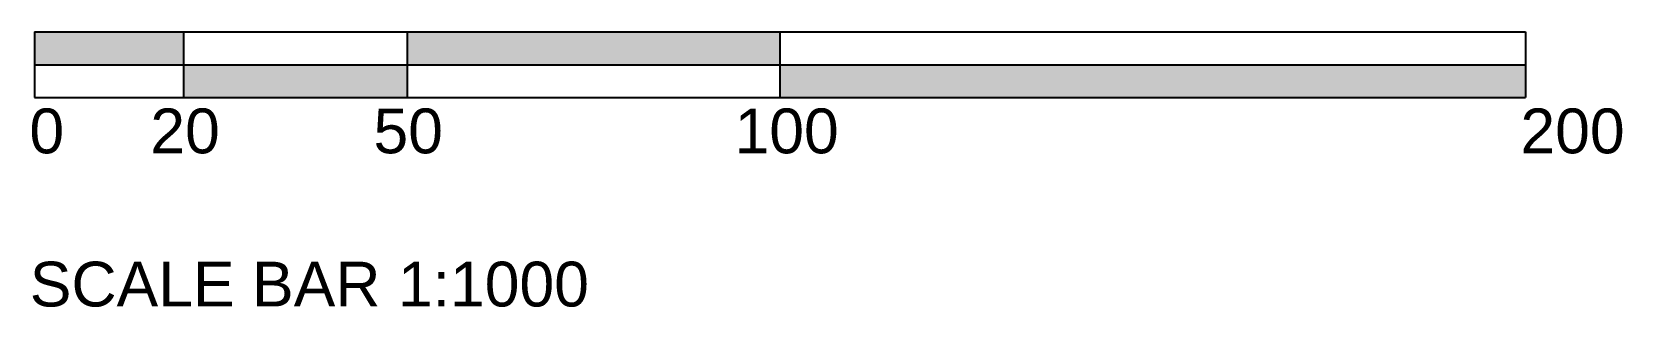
# Model space of a CAD drawing. Header units: millimetres. Extents: x 57 to 270, y -65 to -28.
import ezdxf

# ---------------------------------------------------------------- set-up
doc = ezdxf.new("R2010")
doc.units = ezdxf.units.MM
doc.layers.add('ceco.net 315 - scale bar 1 in 1000', color=7, linetype='Continuous')
doc.styles.add('WORKING', font='arial.ttf')

msp = doc.modelspace()

# ---------------------------------------------------------------- hatches: boundary and pattern name
at = {"layer": 'ceco.net 315 - scale bar 1 in 1000'}
h = msp.add_hatch(color=256, dxfattribs=at)
h.paths.add_polyline_path([(57.38, -28.25), (57.38, -32.65), (77.38, -32.65), (77.38, -28.25)])
h.paths.add_polyline_path([(107.38, -37.05), (107.38, -32.65), (77.38, -32.65), (77.38, -37.05)])
h = msp.add_hatch(color=256, dxfattribs=at)
h.dxf.hatch_style = 1
h.paths.add_polyline_path([(157.38, -32.65), (157.38, -28.25), (107.38, -28.25), (107.38, -32.65)])
h.paths.add_polyline_path([(257.38, -37.05), (257.38, -32.65), (157.38, -32.65), (157.38, -37.05)])

# ---------------------------------------------------------------- linework, layer by layer
for p, q in [((57.38, -28.25), (57.38, -37.05)), ((57.38, -28.25), (257.38, -28.25)), ((77.38, -28.25), (77.38, -37.05)), ((107.38, -28.25), (107.38, -37.05)), ((107.38, -28.25), (107.38, -37.05)), ((107.38, -28.25), (107.38, -37.05)), ((107.38, -28.25), (107.38, -37.05)), ((157.38, -28.25), (157.38, -37.05)), ((257.38, -28.25), (257.38, -37.05)), ((57.38, -32.65), (107.38, -32.65)), ((57.38, -37.05), (257.38, -37.05))]:
    msp.add_line(p, q, dxfattribs=at)
msp.add_lwpolyline([(107.38, -32.65), (257.38, -32.65)], dxfattribs=at)

# ---------------------------------------------------------------- texts
at = {"layer": 'ceco.net 315 - scale bar 1 in 1000', "char_height": 6, "attachment_point": 1, "style": 'WORKING'}
for s, insert, width in [('0', (56.7, -38.52), 11.2147), ('20', (72.92, -38.52), 11.2147), ('50', (102.85, -38.52), 11.2147), ('100', (151.28, -38.52), 11.2147), ('200', (256.7, -38.52), 11.2147), ('SCALE BAR 1:1000', (56.75, -59.04), 448.7344)]:
    msp.add_mtext(s, dxfattribs=dict(at, insert=insert, width=width))

doc.saveas('drawing.dxf')
